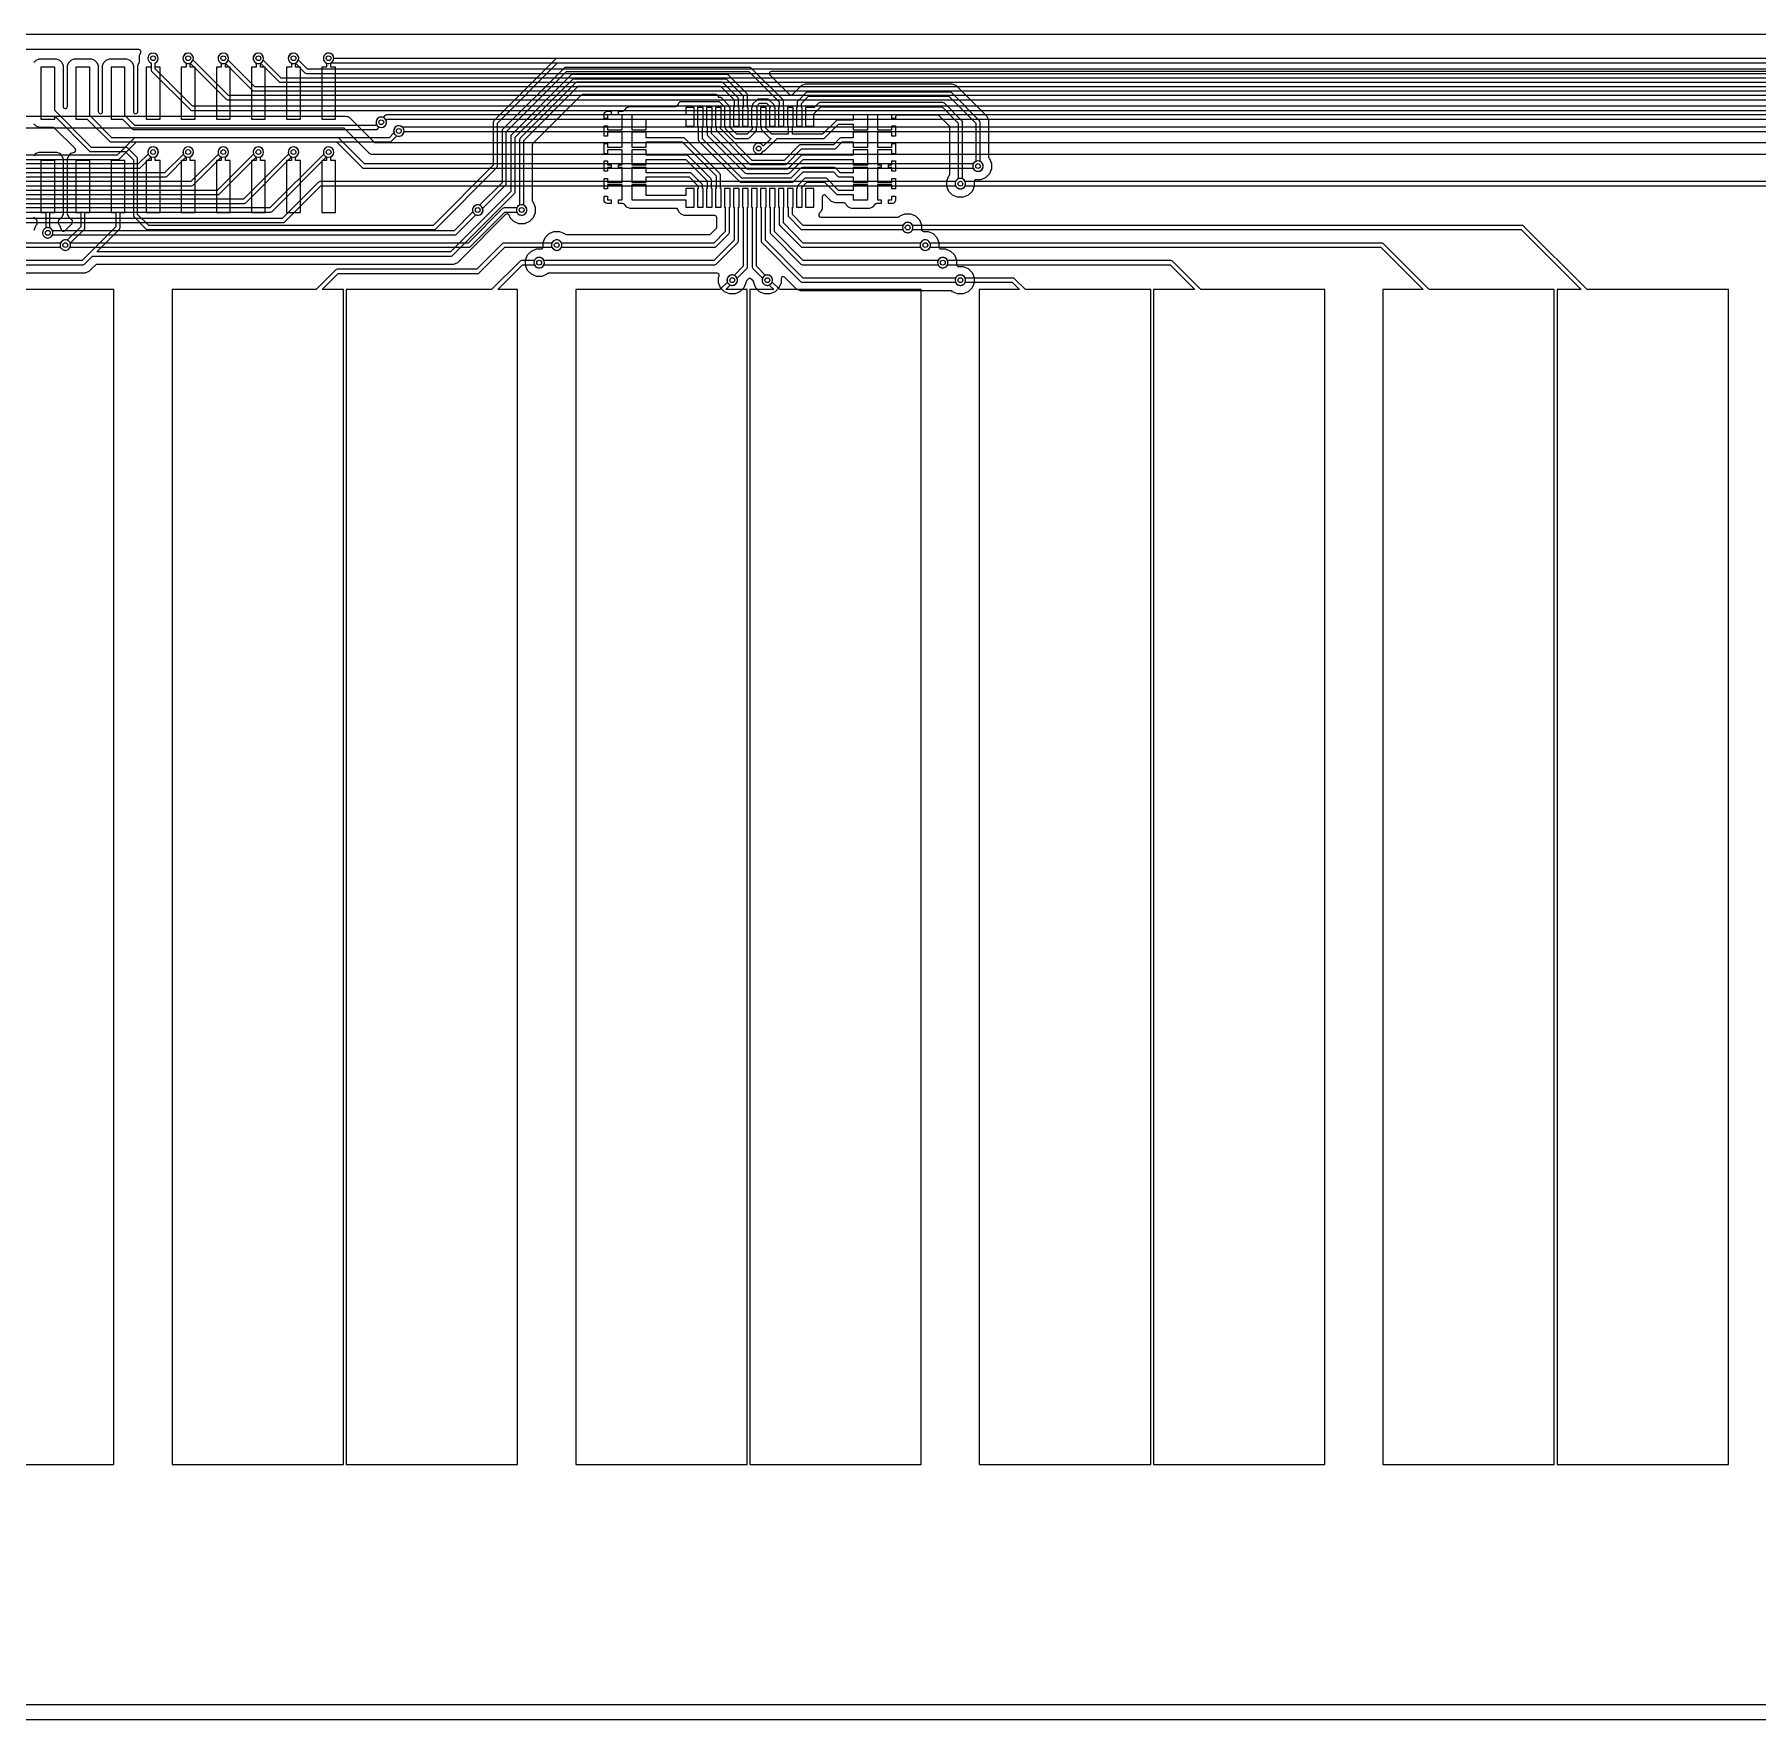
# Model space of a CAD drawing. Header units: millimetres. Extents: x -3 to 466, y -18 to 104.
# Drawn here: x 107 to 231.7, y -17.8 to 104.1 of the extents above; entities that cross this region are included whole.
import ezdxf

# ---------------------------------------------------------------- set-up
doc = ezdxf.new("R2010")
doc.units = ezdxf.units.MM

msp = doc.modelspace()

# ---------------------------------------------------------------- linework, layer by layer
at = {"layer": '16_copper'}
for points in [[(106.93, 102.12), (107.1, 102.29), (107.33, 102.38), (108.57, 102.38), (108.8, 102.29), (108.97, 102.12), (109.06, 101.89), (109.06, 98.96, 0.996066), (109.38, 98.93), (109.38, 98.95), (109.38, 101.89), (109.47, 102.12), (109.64, 102.29), (109.87, 102.38), (111.11, 102.38), (111.34, 102.29), (111.51, 102.12), (111.6, 101.89), (111.6, 98.58, 0.996066), (111.92, 98.55), (111.92, 98.57), (111.92, 101.89), (112.01, 102.12), (112.18, 102.29), (112.41, 102.38), (113.65, 102.38), (113.88, 102.29), (114.05, 102.12), (114.14, 101.89), (114.14, 98.58, 0.996057), (114.46, 98.55), (114.46, 98.57), (114.46, 101.89), (114.56, 102.12, 0.149023), (114.58, 102.21), (114.58, 102.61), (114.68, 102.84, 0.534512), (114.53, 103.05), (86.64, 103.05, 0.534512)], [(266.7, 102.39), (144.78, 102.39, 0.198912), (144.67, 102.34), (140.23, 97.9, 0.198912), (140.18, 97.79), (140.18, 94.68), (135.83, 90.32), (115.25, 90.32), (114.45, 91.12), (114.45, 95.12, 0.198912), (114.41, 95.23), (113.71, 95.93, 0.198912), (113.6, 95.97), (111.12, 95.97), (108.45, 98.65), (108.45, 101.77), (107.45, 101.77), (107.45, 98.02), (108.45, 98.02), (108.45, 98.22), (110.95, 95.71, 0.198912), (111.06, 95.67), (113.54, 95.67), (114.15, 95.06), (114.15, 91.06, 0.198912), (114.19, 90.95), (115.08, 90.06, 0.198912), (115.19, 90.02), (135.89, 90.02, 0.198912), (136, 90.06), (140.44, 94.51, 0.198912), (140.49, 94.62), (140.49, 97.73), (144.84, 102.08), (266.64, 102.08)], [(266.32, 101.47), (160.32, 101.47, 0.668179), (160.21, 101.21), (161.63, 99.8, 0.414214), (161.84, 99.8), (162.27, 100.23), (162.51, 100.47), (162.79, 100.58), (173.38, 100.58), (173.66, 100.47), (175.91, 98.22), (176.02, 97.94), (176.02, 95.31, 0.162713), (176.05, 95.22), (176.06, 95.22, 0.084383), (176.1, 95.17), (176.25, 94.81), (176.25, 94.42), (176.1, 94.06), (175.82, 93.78), (175.46, 93.63), (175.13, 93.63, 0.414214), (174.98, 93.47), (174.98, 93.15), (174.83, 92.79), (174.55, 92.51), (174.19, 92.36), (173.79, 92.36), (173.43, 92.51), (173.15, 92.79), (173, 93.15), (173, 93.54), (173.15, 93.9, 0.27235), (173.23, 94.04), (173.23, 97.41, 0.198912), (173.18, 97.52), (172.45, 98.25, 0.198912), (172.34, 98.3), (169.45, 98.3, 0.414214), (169.29, 98.15), (169.29, 98.05), (169.04, 98.05), (169.04, 98.33), (167.99, 98.33), (167.99, 97.25), (169.04, 97.25), (169.04, 97.53), (169.29, 97.53), (169.29, 97.22, 0.039275), (169.29, 97.19), (169.29, 97.19, 0.14864), (169.29, 97.09), (169.29, 96.78), (169.04, 96.78), (169.04, 97.06), (167.99, 97.06), (167.99, 95.98), (169.04, 95.98), (169.04, 96.26), (169.29, 96.26), (169.29, 95.95, 0.039249), (169.29, 95.92), (169.29, 95.92, 0.14864), (169.29, 95.82), (169.29, 95.51), (169.04, 95.51), (169.04, 95.79), (167.99, 95.79), (167.99, 94.71), (168.25, 94.71), (168.25, 94.52), (167.99, 94.52), (167.99, 93.44), (169.04, 93.44), (169.04, 93.72), (169.29, 93.72), (169.29, 93.41, 0.039275), (169.29, 93.38), (169.29, 93.38, 0.14864), (169.29, 93.28), (169.29, 92.97), (169.04, 92.97), (169.04, 93.25), (167.99, 93.25), (167.99, 92.17), (168.25, 92.17), (168.25, 91.92), (167.95, 91.92), (167.94, 91.92, 0.258293), (167.81, 91.83), (167.64, 91.65), (167.41, 91.56), (166.12, 91.56), (165.89, 91.65), (165.72, 91.82, 0.360173), (165.57, 91.95), (164.95, 91.95), (164.67, 92.06), (164.24, 92.49, 0.668179), (163.98, 92.38), (163.98, 91.53), (163.89, 91.3), (163.78, 91.19, 0.668184), (163.89, 90.93), (169.48, 90.93, 0.162713), (169.57, 90.96), (169.58, 90.97, 0.084383), (169.62, 91.01), (169.98, 91.16), (170.38, 91.16), (170.74, 91.01), (171.02, 90.73), (171.17, 90.37), (171.17, 90.04, 0.414214), (171.32, 89.89), (171.65, 89.89), (172.01, 89.74), (172.29, 89.46), (172.44, 89.1), (172.44, 88.77, 0.414214), (172.59, 88.62), (172.92, 88.62), (173.28, 88.47), (173.56, 88.19), (173.71, 87.83), (173.71, 87.5, 0.414214), (173.86, 87.35), (174.19, 87.35), (174.55, 87.2), (174.83, 86.92), (174.98, 86.56), (174.98, 86.16), (174.83, 85.8), (174.55, 85.52), (174.19, 85.37), (173.79, 85.37), (173.43, 85.52, 0.27235), (173.29, 85.6), (162.41, 85.6), (162.13, 85.71), (161.89, 85.95), (161.27, 86.57, 0.668179), (161.01, 86.47), (161.01, 86.16), (160.86, 85.8), (160.58, 85.52), (160.22, 85.37), (159.82, 85.37), (159.46, 85.52), (159.18, 85.8), (159.03, 86.16, 0.272351), (158.99, 86.31), (158.86, 86.44, 0.414218), (158.64, 86.44), (158.51, 86.31, 0.16274), (158.47, 86.23), (158.47, 86.22, 0.08439), (158.47, 86.16), (158.32, 85.8), (158.04, 85.52), (157.68, 85.37), (157.28, 85.37), (156.92, 85.52), (156.64, 85.8), (156.49, 86.16), (156.49, 86.56), (156.53, 86.66, 0.557653), (156.38, 86.87), (144.21, 86.87, 0.162713), (144.12, 86.84), (144.11, 86.83, 0.084383), (144.07, 86.79), (143.71, 86.64), (143.31, 86.64), (142.95, 86.79), (142.67, 87.07), (142.52, 87.43), (142.52, 87.83), (142.67, 88.19), (142.95, 88.47), (143.31, 88.62), (143.64, 88.62, 0.414214), (143.79, 88.77), (143.79, 89.1), (143.94, 89.46), (144.22, 89.74), (144.58, 89.89), (144.98, 89.89), (145.34, 89.74, 0.27235), (145.48, 89.66), (155.83, 89.66, 0.198912), (155.94, 89.71), (156.32, 90.09, 0.198912), (156.36, 90.19), (156.36, 90.89, 0.414214), (156.21, 91.04), (154, 91.04), (153.78, 91.13), (153.61, 91.3), (153.54, 91.47, 0.303346), (153.4, 91.56), (151.42, 91.56, 0.041657), (151.39, 91.56), (150.09, 91.56), (149.86, 91.65), (149.69, 91.83, 0.296251), (149.55, 91.92), (149.25, 91.92), (149.25, 92.17), (149.51, 92.17), (149.51, 93.25), (148.46, 93.25), (148.46, 92.97), (148.21, 92.97), (148.21, 93.28, 0.039275), (148.21, 93.31), (148.21, 93.31, 0.14864), (148.21, 93.41), (148.21, 93.72), (148.46, 93.72), (148.46, 93.44), (149.51, 93.44), (149.51, 94.52), (149.25, 94.52), (149.25, 94.71), (149.51, 94.71), (149.51, 95.79), (148.46, 95.79), (148.46, 95.51), (148.21, 95.51), (148.21, 95.82, 0.039249), (148.21, 95.85), (148.21, 95.85, 0.14864), (148.21, 95.95), (148.21, 96.26), (148.46, 96.26), (148.46, 95.98), (149.51, 95.98), (149.51, 97.06), (148.46, 97.06), (148.46, 96.78), (148.21, 96.78), (148.21, 97.09, 0.039275), (148.21, 97.12), (148.21, 97.12, 0.14864), (148.21, 97.22), (148.21, 97.53), (148.46, 97.53), (148.46, 97.25), (149.51, 97.25), (149.51, 98.33), (149.25, 98.33), (149.25, 98.58), (149.55, 98.58), (149.56, 98.58, 0.258293), (149.69, 98.67), (149.86, 98.85), (150.09, 98.94), (151.39, 98.94, 0.044824), (151.42, 98.94), (153.4, 98.94, 0.303346), (153.54, 99.03), (153.61, 99.2), (153.7, 99.29), (156.53, 99.29), (156.97, 98.85), (156.93, 98.85), (156.93, 97.5), (156.97, 97.5), (156.97, 97.38, 0.198912), (157.02, 97.28), (157.63, 96.67, 0.198912), (157.73, 96.62), (158.62, 96.62, 0.198912), (158.73, 96.67), (159.18, 97.12, 0.198912), (159.23, 97.23), (159.23, 97.5), (159.28, 97.5), (159.28, 98.85), (159.23, 98.85), (159.23, 98.94), (159.45, 99.16), (159.96, 99.16), (160.22, 98.9), (160.22, 98.85), (160.18, 98.85), (160.18, 97.5), (160.58, 97.5), (160.58, 98.85), (160.53, 98.85), (160.53, 98.96, 0.198912), (160.48, 99.07), (160.13, 99.42, 0.198912), (160.02, 99.47), (159.39, 99.47, 0.198912), (159.28, 99.42), (158.97, 99.11, 0.198912), (158.92, 99), (158.92, 98.85), (158.88, 98.85), (158.88, 97.5), (158.92, 97.5), (158.92, 97.29), (158.56, 96.93), (157.8, 96.93), (157.28, 97.45), (157.28, 97.5), (157.33, 97.5), (157.33, 98.85), (157.28, 98.85, 0.293873), (157.23, 99.01), (156.7, 99.55, 0.198912), (156.59, 99.59), (156.49, 99.59, 0.049398), (156.49, 99.62), (156.49, 99.64, 0.415302), (156.31, 99.79), (146.65, 99.79, 0.198912), (146.54, 99.75), (143.05, 96.25, 0.198912), (143, 96.14), (143, 92.14, 0.162713), (143.03, 92.05), (143.04, 92.04, 0.084383), (143.08, 92), (143.23, 91.64), (143.23, 91.24), (143.08, 90.88), (142.8, 90.6), (142.44, 90.45), (142.04, 90.45), (141.68, 90.6), (141.4, 90.88), (141.33, 91.06, 0.53451), (141.08, 91.11), (137.83, 87.85), (137.59, 87.62), (137.31, 87.5), (111.5, 87.5, 0.198912), (111.4, 87.46), (111.16, 87.22), (111.16, 87.22), (110.92, 86.98), (110.64, 86.87), (103.99, 86.87)], [(104.14, 87.48), (110.49, 87.48, 0.198912), (110.6, 87.52), (111.19, 88.11), (137.16, 88.11, 0.198912), (137.27, 88.16), (141.71, 92.6, 0.198912), (141.76, 92.71), (141.76, 96.72), (145.97, 100.94), (157.04, 100.94), (158.27, 99.7), (158.27, 98.85), (158.22, 98.85), (158.22, 97.5), (158.62, 97.5), (158.62, 98.85), (158.58, 98.85), (158.58, 99.77, 0.198912), (158.53, 99.87), (157.21, 101.2, 0.198912), (157.1, 101.24), (145.91, 101.24, 0.198912), (145.8, 101.2), (141.5, 96.89, 0.198912), (141.45, 96.79), (141.45, 92.77), (137.1, 88.42), (111.49, 88.42), (113.14, 90.06, 0.198912), (113.18, 90.17), (113.18, 91.27), (113.53, 91.27), (113.53, 95.02), (112.53, 95.02), (112.53, 91.27), (112.88, 91.27), (112.88, 90.23), (110.43, 87.78), (104.2, 87.78)], [(106.93, 95.37), (107.1, 95.54), (107.33, 95.63), (108.57, 95.63), (108.8, 95.54), (108.97, 95.37), (109.06, 95.14), (109.06, 91.15), (108.97, 90.92), (108.79, 90.75, 0.277873), (108.71, 90.62), (108.71, 90.49, 0.162713), (108.74, 90.4), (108.75, 90.39, 0.084383), (108.79, 90.35), (108.94, 89.99, 0.53451), (109.18, 89.94), (109.68, 90.44, 0.153129), (109.73, 90.52), (109.73, 90.53, 0.028887), (109.73, 90.55), (109.73, 90.62, 0.258677), (109.65, 90.75), (109.47, 90.92), (109.38, 91.15), (109.38, 95.14), (109.47, 95.37), (109.64, 95.54), (109.88, 95.63, 0.53451), (109.92, 95.88), (108.44, 97.37, 0.198912), (108.33, 97.41), (107.33, 97.41), (107.1, 97.5), (106.93, 97.67)], [(105.41, 88.75), (108.87, 88.75), (108.88, 88.73), (108.9, 88.69), (108.94, 88.65), (108.97, 88.62), (109.01, 88.58), (109.05, 88.56), (109.1, 88.54), (109.15, 88.53), (109.2, 88.52), (109.24, 88.52), (109.29, 88.53, 0.46627), (109.57, 89.04), (110.6, 90.06, 0.198912), (110.64, 90.17), (110.64, 91.27), (110.99, 91.27), (110.99, 95.02), (109.99, 95.02), (109.99, 91.27), (110.34, 91.27), (110.34, 90.23), (109.36, 89.25, 0.401417), (108.87, 89.05), (105.47, 89.05)], [(106.96, 89.99), (107.11, 90.35, 0.27235), (107.19, 90.49), (107.19, 90.62, 0.258677), (107.11, 90.75), (106.93, 90.92)], [(6.35, -16.69), (457.2, -16.69, 0.010907)]]:
    msp.add_lwpolyline(points, format="xyb", dxfattribs=at)
for points in [[(116.07, 101.77), (115.72, 101.77), (115.72, 102.07, 0.957229), (115.45, 102.77), (115.4, 102.76, 0.637026), (115.42, 102.07), (115.42, 101.77), (115.07, 101.77), (115.07, 98.02), (116.07, 98.02)], [(118.61, 101.77), (118.26, 101.77), (118.26, 102.07, 0.957229), (117.99, 102.77), (117.94, 102.76, 0.637026), (117.96, 102.07), (117.96, 101.77), (117.61, 101.77), (117.61, 98.02), (118.61, 98.02)], [(121.15, 101.77), (120.8, 101.77), (120.8, 102.07, 0.957229), (120.53, 102.77), (120.48, 102.76, 0.637026), (120.5, 102.07), (120.5, 101.77), (120.15, 101.77), (120.15, 98.02), (121.15, 98.02)], [(123.69, 101.77), (123.34, 101.77), (123.34, 102.07, 0.957229), (123.07, 102.77), (123.02, 102.76, 0.637026), (123.04, 102.07), (123.04, 101.77), (122.69, 101.77), (122.69, 98.02), (123.69, 98.02)], [(126.23, 101.77), (125.88, 101.77), (125.88, 102.07, 0.957229), (125.61, 102.77), (125.56, 102.76, 0.637026), (125.58, 102.07), (125.58, 101.77), (125.23, 101.77), (125.23, 98.02), (126.23, 98.02)], [(128.77, 101.77), (128.42, 101.77), (128.42, 102.07, 0.957229), (128.15, 102.77), (128.1, 102.76, 0.637026), (128.12, 102.07), (128.12, 101.77), (127.77, 101.77), (127.77, 98.02), (128.77, 98.02)], [(110.99, 98.27), (110.99, 101.77), (109.99, 101.77), (109.99, 98.02), (110.81, 98.02), (112.41, 96.41, 0.198912), (112.52, 96.37), (132.72, 96.37, 0.198912), (132.82, 96.41), (133.21, 96.8, 0.957233), (133.52, 97.49), (133.47, 97.51, 0.637025), (133, 97.02), (132.65, 96.67), (112.59, 96.67)], [(131.7, 97.26, 0.189183), (131.81, 97.3), (131.94, 97.44, 0.957233), (132.25, 98.13), (132.2, 98.15, 0.637025), (131.73, 97.65), (131.64, 97.56), (114.24, 97.56), (113.53, 98.27), (113.53, 101.77), (112.53, 101.77), (112.53, 98.02), (113.35, 98.02), (114.07, 97.3, 0.198912), (114.17, 97.26), (131.7, 97.26)], [(139.14, 91.07, 0.46627), (139.42, 91.58), (141.08, 93.24, 0.198912), (141.12, 93.34), (141.12, 97.09), (145.48, 101.45), (158.69, 101.45), (160.87, 99.26), (160.87, 98.85), (160.83, 98.85), (160.83, 97.5), (161.22, 97.5), (161.22, 98.85), (161.18, 98.85), (161.18, 99.33, 0.198912), (161.13, 99.43), (158.86, 101.71, 0.198912), (158.75, 101.75), (145.42, 101.75, 0.198912), (145.31, 101.71), (140.86, 97.26, 0.198912), (140.82, 97.16), (140.82, 93.41), (139.2, 91.79), (139.19, 91.8), (139.14, 91.81), (139.09, 91.82), (139.04, 91.82), (138.99, 91.81), (138.94, 91.8), (138.9, 91.78), (138.85, 91.76), (138.82, 91.72), (138.78, 91.69), (138.75, 91.65), (138.73, 91.61), (138.71, 91.56), (138.69, 91.51), (138.69, 91.46), (138.69, 91.42), (138.69, 91.37), (138.71, 91.32), (138.73, 91.27), (138.75, 91.23), (138.78, 91.19), (138.82, 91.16), (138.85, 91.12), (138.9, 91.1), (138.94, 91.08), (138.99, 91.07), (139.04, 91.06), (139.09, 91.06)], [(142.31, 91.07, 0.733182), (142.39, 91.79), (142.39, 96.46), (146.33, 100.4), (156.63, 100.4), (157.62, 99.4), (157.62, 98.85), (157.58, 98.85), (157.58, 97.5), (157.97, 97.5), (157.97, 98.85), (157.93, 98.85), (157.93, 99.47, 0.198912), (157.88, 99.57), (156.8, 100.66, 0.198912), (156.69, 100.7), (146.27, 100.7, 0.198912), (146.16, 100.66), (142.13, 96.63, 0.198912), (142.09, 96.52), (142.09, 91.79), (142.07, 91.78), (142.03, 91.76), (141.99, 91.72), (141.96, 91.69), (141.92, 91.65), (141.9, 91.61), (141.88, 91.56), (141.87, 91.51), (141.86, 91.46), (141.86, 91.42), (141.87, 91.37), (141.88, 91.32), (141.9, 91.27), (141.92, 91.23), (141.96, 91.19), (141.99, 91.16), (142.03, 91.12), (142.07, 91.1), (142.12, 91.08), (142.17, 91.07), (142.22, 91.06), (142.26, 91.06)], [(175.33, 94.24, 0.733182), (175.41, 94.96), (175.41, 97.79, 0.198912), (175.37, 97.9), (173.34, 99.93, 0.198912), (173.23, 99.97), (162.94, 99.97, 0.198912), (162.83, 99.93), (162.22, 99.31, 0.198912), (162.17, 99.21), (162.17, 98.85), (162.12, 98.85), (162.12, 97.5), (162.53, 97.5), (162.53, 98.85), (162.48, 98.85), (162.48, 99.14), (163, 99.67), (173.16, 99.67), (175.11, 97.73), (175.11, 94.96), (175.09, 94.95), (175.05, 94.93), (175.01, 94.9), (174.98, 94.86), (174.94, 94.83), (174.92, 94.78), (174.9, 94.74), (174.89, 94.69), (174.88, 94.64), (174.88, 94.59), (174.89, 94.54), (174.9, 94.49), (174.92, 94.45), (174.94, 94.4), (174.98, 94.37), (175.01, 94.33), (175.05, 94.3), (175.09, 94.28), (175.14, 94.26), (175.19, 94.24), (175.24, 94.24), (175.28, 94.24)], [(167.29, 94.52), (166.24, 94.52), (166.24, 94.13), (165.3, 94.13), (164.97, 94.47, 0.198912), (164.86, 94.51), (162.56, 94.51, 0.198912), (162.45, 94.47), (161.73, 93.75), (158.18, 93.75), (155.33, 96.6), (155.33, 97.5), (155.38, 97.5), (155.38, 98.85), (154.97, 98.85), (154.97, 97.5), (155.02, 97.5), (155.02, 96.54, 0.198912), (155.07, 96.43), (158.01, 93.49, 0.198912), (158.12, 93.45), (161.8, 93.45, 0.198912), (161.91, 93.49), (162.62, 94.21), (164.8, 94.21), (165.13, 93.87, 0.198912), (165.24, 93.83), (166.24, 93.83), (166.24, 93.44), (167.29, 93.44)], [(161.55, 94.08, 0.189183), (161.65, 94.13), (162.62, 95.1), (166.24, 95.1), (166.24, 94.71), (167.29, 94.71), (167.29, 95.79), (166.24, 95.79), (166.24, 95.4), (162.56, 95.4, 0.198912), (162.45, 95.36), (161.48, 94.39), (158.56, 94.39), (155.98, 96.97), (155.98, 97.5), (156.03, 97.5), (156.03, 98.85), (155.62, 98.85), (155.62, 97.5), (155.67, 97.5), (155.67, 96.91, 0.198912), (155.72, 96.8), (158.39, 94.13, 0.198912), (158.5, 94.08), (161.54, 94.08)], [(161.3, 94.72, 0.189183), (161.4, 94.76), (162.5, 95.86), (164.86, 95.86, 0.198912), (164.97, 95.9), (165.43, 96.37), (166.24, 96.37), (166.24, 95.98), (167.29, 95.98), (167.29, 97.06), (166.24, 97.06), (166.24, 96.67), (165.37, 96.67, 0.198912), (165.26, 96.63), (164.8, 96.16), (162.43, 96.16, 0.198912), (162.33, 96.12), (161.23, 95.02), (158.93, 95.02), (156.63, 97.33), (156.63, 97.5), (156.68, 97.5), (156.68, 98.85), (156.28, 98.85), (156.28, 97.5), (156.32, 97.5), (156.32, 97.26, 0.198912), (156.37, 97.16), (158.76, 94.76, 0.198912), (158.87, 94.72), (161.29, 94.72)], [(164.09, 96.62, 0.189183), (164.19, 96.67), (165.16, 97.64), (166.24, 97.64), (166.24, 97.25), (167.29, 97.25), (167.29, 98.33), (166.24, 98.33), (166.24, 97.94), (165.1, 97.94, 0.198912), (164.99, 97.9), (164.02, 96.93), (161.83, 96.93), (161.83, 97.5), (161.88, 97.5), (161.88, 98.85), (161.47, 98.85), (161.47, 97.5), (161.52, 97.5), (161.52, 96.93), (160.34, 96.93), (159.88, 97.39), (159.88, 97.5), (159.93, 97.5), (159.93, 98.85), (159.53, 98.85), (159.53, 97.5), (159.57, 97.5), (159.57, 97.32, 0.198912), (159.62, 97.22), (160.17, 96.67, 0.221254), (160.29, 96.62), (159.72, 96.06), (159.7, 96.1, 1), (159.07, 95.67), (159.1, 95.64, 0.493145), (159.7, 95.67), (159.72, 95.72, 0.262196), (159.87, 95.78), (160.72, 96.62), (164.08, 96.62)], [(174.06, 92.97, 0.733182), (174.14, 93.69), (174.14, 97.79, 0.198912), (174.1, 97.9), (172.83, 99.17, 0.198912), (172.72, 99.21), (163.83, 99.21, 0.198912), (163.72, 99.17), (163.38, 98.82), (163.38, 98.85), (162.78, 98.85), (162.78, 97.5), (163.38, 97.5), (163.38, 98.39), (163.89, 98.91), (172.66, 98.91), (173.84, 97.73), (173.84, 93.69), (173.82, 93.68), (173.78, 93.66), (173.74, 93.63), (173.71, 93.59), (173.67, 93.56), (173.65, 93.51), (173.63, 93.47), (173.62, 93.42), (173.61, 93.37), (173.61, 93.32), (173.62, 93.27), (173.63, 93.22), (173.65, 93.18), (173.67, 93.13), (173.71, 93.1), (173.74, 93.06), (173.78, 93.03), (173.82, 93.01), (173.87, 92.99), (173.92, 92.97), (173.97, 92.97), (174.01, 92.97)], [(156.68, 93), (156.63, 93), (156.63, 93.97, 0.198912), (156.58, 94.08), (154.03, 96.63, 0.198912), (153.92, 96.67), (151.26, 96.67), (151.26, 97.06), (150.21, 97.06), (150.21, 95.98), (151.26, 95.98), (151.26, 96.37), (153.86, 96.37), (156.32, 93.91), (156.32, 93), (156.28, 93), (156.28, 91.65), (156.68, 91.65)], [(108.02, 89.42, 0.733182), (108.1, 90.14), (108.1, 91.27), (108.45, 91.27), (108.45, 95.02), (107.45, 95.02), (107.45, 91.27), (107.8, 91.27), (107.8, 90.14), (107.78, 90.13), (107.74, 90.1), (107.7, 90.07), (107.67, 90.04), (107.63, 90), (107.61, 89.96), (107.59, 89.91), (107.58, 89.86), (107.57, 89.81), (107.57, 89.76), (107.58, 89.72), (107.59, 89.67), (107.61, 89.62), (107.63, 89.58), (107.67, 89.54), (107.7, 89.5), (107.74, 89.47), (107.78, 89.45), (107.83, 89.43), (107.88, 89.42), (107.93, 89.41), (107.97, 89.41)], [(116.07, 95.02), (115.72, 95.02), (115.72, 95.28, 0.957229), (115.45, 95.99), (115.4, 95.97, 0.637026), (115.42, 95.28), (115.42, 95.02), (115.07, 95.02), (115.07, 91.27), (116.07, 91.27)], [(118.61, 95.02), (118.26, 95.02), (118.26, 95.28, 0.957229), (117.99, 95.99), (117.94, 95.97, 0.637026), (117.96, 95.28), (117.96, 95.02), (117.61, 95.02), (117.61, 91.27), (118.61, 91.27)], [(121.15, 95.02), (120.8, 95.02), (120.8, 95.28, 0.957229), (120.53, 95.99), (120.48, 95.97, 0.637026), (120.5, 95.28), (120.5, 95.02), (120.15, 95.02), (120.15, 91.27), (121.15, 91.27)], [(123.69, 95.02), (123.34, 95.02), (123.34, 95.28, 0.957229), (123.07, 95.99), (123.02, 95.97, 0.637026), (123.04, 95.28), (123.04, 95.02), (122.69, 95.02), (122.69, 91.27), (123.69, 91.27)], [(126.23, 95.02), (125.88, 95.02), (125.88, 95.28, 0.957229), (125.61, 95.99), (125.56, 95.97, 0.637026), (125.58, 95.28), (125.58, 95.02), (125.23, 95.02), (125.23, 91.27), (126.23, 91.27)], [(128.77, 95.02), (128.42, 95.02), (128.42, 95.28, 0.957229), (128.15, 95.99), (128.1, 95.97, 0.637026), (128.12, 95.28), (128.12, 95.02), (127.77, 95.02), (127.77, 91.27), (128.77, 91.27)], [(148.21, 94.24), (148.21, 94.55, 0.039275), (148.21, 94.58), (148.21, 94.58, 0.14864), (148.21, 94.68), (148.21, 94.99), (148.46, 94.99), (148.46, 94.71), (148.72, 94.71), (148.72, 94.52), (148.46, 94.52), (148.46, 94.24)], [(156.03, 93), (155.98, 93), (155.98, 93.6, 0.198912), (155.93, 93.71), (154.29, 95.36, 0.198912), (154.18, 95.4), (151.26, 95.4), (151.26, 95.79), (150.21, 95.79), (150.21, 94.71), (151.26, 94.71), (151.26, 95.1), (154.11, 95.1), (155.67, 93.54), (155.67, 93), (155.62, 93), (155.62, 91.65), (156.03, 91.65)], [(169.04, 94.24), (169.04, 94.52), (168.78, 94.52), (168.78, 94.71), (169.04, 94.71), (169.04, 94.99), (169.29, 94.99), (169.29, 94.68, 0.039275), (169.29, 94.65), (169.29, 94.65, 0.14864), (169.29, 94.55), (169.29, 94.24)], [(155.38, 93), (155.33, 93), (155.33, 93.24, 0.198912), (155.28, 93.34), (154.54, 94.09, 0.198912), (154.43, 94.13), (151.26, 94.13), (151.26, 94.52), (150.21, 94.52), (150.21, 93.44), (151.26, 93.44), (151.26, 93.83), (154.37, 93.83), (155.02, 93.17), (155.02, 93), (154.97, 93), (154.97, 91.65), (155.38, 91.65)], [(164.99, 92.6, 0.198912), (165.1, 92.56), (166.24, 92.56), (166.24, 92.17), (167.29, 92.17), (167.29, 93.25), (166.24, 93.25), (166.24, 92.86), (165.16, 92.86), (164.32, 93.71, 0.198912), (164.21, 93.75), (162.81, 93.75, 0.198912), (162.71, 93.71), (162.22, 93.22, 0.198912), (162.17, 93.11), (162.17, 93), (162.12, 93), (162.12, 91.65), (162.53, 91.65), (162.53, 93), (162.48, 93), (162.48, 93.05), (162.88, 93.45), (164.15, 93.45)], [(143.58, 87.26, 0.244665), (143.86, 87.48), (156.21, 87.48, 0.198912), (156.32, 87.52), (157.88, 89.09, 0.198912), (157.93, 89.2), (157.93, 91.65), (157.97, 91.65), (157.97, 93), (157.58, 93), (157.58, 91.65), (157.62, 91.65), (157.62, 89.26), (156.15, 87.78), (143.86, 87.78), (143.85, 87.8), (143.83, 87.84), (143.79, 87.88), (143.76, 87.91), (143.72, 87.95), (143.68, 87.97), (143.63, 87.99), (143.58, 88), (143.53, 88.01), (143.49, 88.01), (143.44, 88), (143.39, 87.99), (143.34, 87.97), (143.3, 87.95), (143.26, 87.91), (143.23, 87.88), (143.19, 87.84), (143.17, 87.8), (143.15, 87.75), (143.14, 87.7), (143.13, 87.65), (143.13, 87.61), (143.14, 87.56), (143.15, 87.51), (143.17, 87.46), (143.19, 87.42), (143.23, 87.38), (143.26, 87.35), (143.3, 87.31), (143.34, 87.29), (143.39, 87.27), (143.44, 87.26), (143.49, 87.25), (143.53, 87.25)], [(144.85, 88.53, 0.244665), (145.13, 88.75), (156.21, 88.75, 0.198912), (156.32, 88.79), (157.23, 89.71, 0.198912), (157.28, 89.81), (157.28, 91.65), (157.33, 91.65), (157.33, 93), (156.93, 93), (156.93, 91.65), (156.97, 91.65), (156.97, 89.88), (156.15, 89.05), (145.13, 89.05), (145.12, 89.07), (145.1, 89.11), (145.06, 89.15), (145.03, 89.18), (144.99, 89.22), (144.95, 89.24), (144.9, 89.26), (144.85, 89.27), (144.8, 89.28), (144.76, 89.28), (144.71, 89.27), (144.66, 89.26), (144.61, 89.24), (144.57, 89.22), (144.53, 89.18), (144.5, 89.15), (144.46, 89.11), (144.44, 89.07), (144.42, 89.02), (144.41, 88.97), (144.4, 88.92), (144.4, 88.88), (144.41, 88.83), (144.42, 88.78), (144.44, 88.73), (144.46, 88.69), (144.5, 88.65), (144.53, 88.62), (144.57, 88.58), (144.61, 88.56), (144.66, 88.54), (144.71, 88.53), (144.76, 88.52), (144.8, 88.52)], [(157.55, 85.99, 0.46627), (157.83, 86.5), (158.53, 87.2, 0.198912), (158.58, 87.31), (158.58, 91.65), (158.62, 91.65), (158.62, 93), (158.22, 93), (158.22, 91.65), (158.27, 91.65), (158.27, 87.37), (157.62, 86.71), (157.6, 86.72), (157.55, 86.73), (157.5, 86.74), (157.46, 86.74), (157.41, 86.73), (157.36, 86.72), (157.31, 86.7), (157.27, 86.68), (157.23, 86.64), (157.2, 86.61), (157.16, 86.57), (157.14, 86.53), (157.12, 86.48), (157.11, 86.43), (157.1, 86.38), (157.1, 86.34), (157.11, 86.29), (157.12, 86.24), (157.14, 86.19), (157.16, 86.15), (157.2, 86.11), (157.23, 86.08), (157.27, 86.04), (157.31, 86.02), (157.36, 86), (157.41, 85.99), (157.46, 85.98), (157.5, 85.98)], [(160.09, 85.99, 1), (159.95, 86.73), (159.9, 86.72), (159.88, 86.71), (159.23, 87.37), (159.23, 91.65), (159.28, 91.65), (159.28, 93), (158.88, 93), (158.88, 91.65), (158.92, 91.65), (158.92, 87.31, 0.198912), (158.97, 87.2), (159.67, 86.5), (159.66, 86.48), (159.65, 86.43), (159.64, 86.38), (159.64, 86.34), (159.65, 86.29), (159.66, 86.24), (159.68, 86.19), (159.7, 86.15), (159.74, 86.11), (159.77, 86.08), (159.81, 86.04), (159.85, 86.02), (159.9, 86), (159.95, 85.99), (160, 85.98), (160.04, 85.98)], [(174.06, 85.99, 1), (173.92, 86.73), (173.87, 86.72, 0.210244), (173.64, 86.51), (162.62, 86.51), (159.88, 89.26), (159.88, 91.65), (159.93, 91.65), (159.93, 93), (159.53, 93), (159.53, 91.65), (159.57, 91.65), (159.57, 89.2, 0.198912), (159.62, 89.09), (162.45, 86.25, 0.198912), (162.56, 86.21), (173.64, 86.21), (173.65, 86.19), (173.67, 86.15), (173.71, 86.11), (173.74, 86.08), (173.78, 86.04), (173.82, 86.02), (173.87, 86), (173.92, 85.99), (173.97, 85.98), (174.01, 85.98)], [(172.79, 87.26, 1), (172.65, 88), (172.6, 87.99, 0.210244), (172.37, 87.78), (162.62, 87.78), (160.53, 89.88), (160.53, 91.65), (160.58, 91.65), (160.58, 93), (160.18, 93), (160.18, 91.65), (160.22, 91.65), (160.22, 89.81, 0.198912), (160.27, 89.71), (162.45, 87.52, 0.198912), (162.56, 87.48), (172.37, 87.48), (172.38, 87.46), (172.4, 87.42), (172.44, 87.38), (172.47, 87.35), (172.51, 87.31), (172.55, 87.29), (172.6, 87.27), (172.65, 87.26), (172.7, 87.25), (172.74, 87.25)], [(171.52, 88.53, 1), (171.38, 89.27), (171.33, 89.26, 0.210244), (171.1, 89.05), (162.62, 89.05), (161.18, 90.5), (161.18, 91.65), (161.22, 91.65), (161.22, 93), (160.83, 93), (160.83, 91.65), (160.87, 91.65), (160.87, 90.44, 0.198912), (160.92, 90.33), (162.45, 88.79, 0.198912), (162.56, 88.75), (171.1, 88.75), (171.11, 88.73), (171.13, 88.69), (171.17, 88.65), (171.2, 88.62), (171.24, 88.58), (171.28, 88.56), (171.33, 88.54), (171.38, 88.53), (171.43, 88.52), (171.47, 88.52)], [(170.25, 89.8, 1), (170.11, 90.54), (170.06, 90.53, 0.210244), (169.83, 90.32), (162.62, 90.32), (161.83, 91.12), (161.83, 91.65), (161.88, 91.65), (161.88, 93), (161.47, 93), (161.47, 91.65), (161.52, 91.65), (161.52, 91.06, 0.198912), (161.57, 90.95), (162.45, 90.06, 0.198912), (162.56, 90.02), (169.83, 90.02), (169.84, 90), (169.86, 89.96), (169.9, 89.92), (169.93, 89.89), (169.97, 89.85), (170.01, 89.83), (170.06, 89.81), (170.11, 89.8), (170.16, 89.79), (170.2, 89.79)]]:
    msp.add_lwpolyline(points, format="xyb", close=True, dxfattribs=at)
for points in [[(148.21, 98.05), (148.21, 98.36), (148.22, 98.43), (148.26, 98.49), (148.3, 98.53), (148.36, 98.57), (148.43, 98.58), (148.72, 98.58), (148.72, 98.33), (148.46, 98.33), (148.46, 98.05)], [(151.26, 98.02), (154.12, 98.02), (154.12, 97.5), (154.72, 97.5), (154.72, 98.85), (154.12, 98.85), (154.12, 98.33), (151.26, 98.33), (151.26, 98.33), (150.21, 98.33), (150.21, 97.25), (151.26, 97.25)], [(148.43, 91.92), (148.36, 91.93), (148.3, 91.97), (148.26, 92.01), (148.22, 92.07), (148.21, 92.14), (148.21, 92.45), (148.46, 92.45), (148.46, 92.17), (148.72, 92.17), (148.72, 91.92)], [(154.72, 93), (154.12, 93), (154.12, 92.48), (151.26, 92.48), (151.26, 93.25), (150.21, 93.25), (150.21, 92.17), (151.26, 92.17), (151.26, 92.17), (154.12, 92.17), (154.12, 91.65), (154.72, 91.65)], [(163.38, 93), (162.78, 93), (162.78, 91.65), (163.38, 91.65)], [(168.78, 91.92), (168.78, 92.17), (169.04, 92.17), (169.04, 92.45), (169.29, 92.45), (169.29, 92.14), (169.28, 92.07), (169.24, 92.01), (169.2, 91.97), (169.14, 91.93), (169.07, 91.92)]]:
    msp.add_lwpolyline(points, close=True, dxfattribs=at)
at = {"layer": '1_copper'}
for points in [[(129.83, 98.08, 0.198912), (129.54, 98.2), (99.06, 98.2, 0.198912), (98.77, 98.08), (97.62, 96.93), (91.61, 96.93), (85.89, 102.65, 1), (85.31, 102.07), (91.15, 96.23, 0.198912), (91.44, 96.11), (97.79, 96.11, 0.198912), (98.08, 96.23), (99.23, 97.38), (129.37, 97.38), (131.16, 95.6, 0.198912), (131.44, 95.48), (274.96, 95.48, 1), (274.96, 96.29), (131.61, 96.29)], [(114.29, 96.67, 0.189183), (114.19, 96.63), (112.97, 95.4), (73.81, 95.4), (72.44, 96.76, 0.957233), (71.75, 97.07), (71.73, 97.02, 0.637025), (72.23, 96.55), (73.64, 95.14, 0.198912), (73.74, 95.1), (113.03, 95.1, 0.198912), (113.14, 95.14), (114.36, 96.37), (128.84, 96.37), (130.7, 94.51, 0.198912), (130.81, 94.46), (174.91, 94.46, 0.957229), (175.62, 94.74), (175.6, 94.78, 0.637026), (174.91, 94.77), (130.87, 94.77), (129.01, 96.63, 0.198912), (128.91, 96.67), (114.3, 96.67)], [(132.46, 98.32, 0.189183), (132.35, 98.28), (132.22, 98.14, 0.957233), (131.91, 97.45), (131.96, 97.43, 0.637025), (132.43, 97.93), (132.52, 98.02), (290.04, 98.02), (290.04, 97.54, 0.94637), (290.57, 97), (290.61, 97.03, 0.621277), (290.35, 97.66), (290.35, 98.02), (392.62, 98.02), (392.97, 97.67, 0.957233), (393.66, 97.37), (393.68, 97.41, 0.637025), (393.18, 97.89), (392.79, 98.28, 0.198912), (392.68, 98.32), (132.46, 98.32)], [(124.08, 91.29, 0.189183), (124.19, 91.33), (128.13, 95.28, 0.957233), (128.44, 95.97), (128.39, 95.99, 0.637025), (127.92, 95.49), (124.02, 91.59), (30.54, 91.59), (25.75, 96.38, 0.957233), (25.06, 96.69), (25.04, 96.64, 0.637025), (25.54, 96.17), (30.37, 91.33, 0.198912), (30.48, 91.29), (124.08, 91.29)], [(28.29, 96.38, 0.957233), (27.6, 96.69), (27.58, 96.64, 0.637025), (28.08, 96.17), (32.28, 91.97, 0.198912), (32.38, 91.92), (122.17, 91.92, 0.198912), (122.28, 91.97), (125.59, 95.28, 0.957233), (125.9, 95.97), (125.85, 95.99, 0.637025), (125.38, 95.49), (122.11, 92.23), (32.45, 92.23)], [(120.27, 92.56, 0.189183), (120.38, 92.6), (123.05, 95.28, 0.957233), (123.36, 95.97), (123.31, 95.99, 0.637025), (122.84, 95.49), (120.21, 92.86), (34.35, 92.86), (30.83, 96.38, 0.957233), (30.14, 96.69), (30.12, 96.64, 0.637025), (30.62, 96.17), (34.18, 92.6, 0.198912), (34.29, 92.56), (120.27, 92.56)], [(118.37, 93.19, 0.189183), (118.47, 93.24), (120.51, 95.28, 0.957233), (120.82, 95.97), (120.77, 95.99, 0.637025), (120.3, 95.49), (118.3, 93.5), (36.26, 93.5), (33.37, 96.38, 0.957233), (32.68, 96.69), (32.66, 96.64, 0.637025), (33.16, 96.17), (36.09, 93.24, 0.198912), (36.2, 93.19), (118.36, 93.19)], [(35.91, 96.38, 0.957233), (35.22, 96.69), (35.2, 96.64, 0.637025), (35.7, 96.17), (37.99, 93.87, 0.198912), (38.1, 93.83), (116.46, 93.83, 0.198912), (116.57, 93.87), (117.97, 95.28, 0.957233), (118.28, 95.97), (118.23, 95.99, 0.637025), (117.76, 95.49), (116.4, 94.13), (38.16, 94.13)], [(114.56, 94.46, 0.189183), (114.66, 94.51), (115.43, 95.28, 0.957233), (115.74, 95.97), (115.69, 95.99, 0.637025), (115.22, 95.49), (114.49, 94.77), (40.07, 94.77), (38.45, 96.38, 0.957233), (37.76, 96.69), (37.74, 96.64, 0.637025), (38.24, 96.17), (39.9, 94.51, 0.198912), (40.01, 94.46), (114.55, 94.46)], [(108.02, 89.42, 0.244665), (108.3, 89.64), (137.41, 89.64, 0.198912), (137.52, 89.68), (138.93, 91.09, 0.957233), (139.23, 91.78), (139.19, 91.8, 0.637025), (138.71, 91.3), (137.35, 89.94), (108.3, 89.94), (108.29, 89.96), (108.27, 90), (108.23, 90.04), (108.2, 90.07), (108.16, 90.1), (108.12, 90.13), (108.07, 90.15), (108.02, 90.16), (107.97, 90.17), (107.93, 90.17), (107.88, 90.16), (107.83, 90.15), (107.78, 90.13), (107.74, 90.1), (107.7, 90.07), (107.67, 90.04), (107.63, 90), (107.61, 89.96), (107.59, 89.91), (107.58, 89.86), (107.57, 89.81), (107.57, 89.76), (107.58, 89.72), (107.59, 89.67), (107.61, 89.62), (107.63, 89.58), (107.67, 89.54), (107.7, 89.5), (107.74, 89.47), (107.78, 89.45), (107.83, 89.43), (107.88, 89.42), (107.93, 89.41), (107.97, 89.41)], [(109.29, 88.53, 0.244665), (109.57, 88.75), (138.43, 88.75, 0.198912), (138.54, 88.79), (141.03, 91.29), (141.89, 91.29, 0.957229), (142.6, 91.56), (142.58, 91.61, 0.637026), (141.89, 91.59), (140.97, 91.59, 0.198912), (140.86, 91.55), (138.37, 89.05), (109.57, 89.05), (109.56, 89.07), (109.54, 89.11), (109.5, 89.15), (109.47, 89.18), (109.43, 89.22), (109.39, 89.24), (109.34, 89.26), (109.29, 89.27), (109.24, 89.28), (109.2, 89.28), (109.15, 89.27), (109.1, 89.26), (109.05, 89.24), (109.01, 89.22), (108.97, 89.18), (108.94, 89.15), (108.9, 89.11), (108.88, 89.07), (108.86, 89.02), (108.85, 88.97), (108.84, 88.92), (108.84, 88.88), (108.85, 88.83), (108.86, 88.78), (108.88, 88.73), (108.9, 88.69), (108.94, 88.65), (108.97, 88.62), (109.01, 88.58), (109.05, 88.56), (109.1, 88.54), (109.15, 88.53), (109.2, 88.52), (109.24, 88.52)], [(229.57, 85.68), (219.34, 85.68), (214.74, 90.28, 0.198912), (214.63, 90.32), (170.53, 90.32, 0.957229), (169.82, 90.05), (169.84, 90, 0.637026), (170.53, 90.02), (214.57, 90.02), (218.9, 85.68), (217.17, 85.68), (217.17, 0.68), (229.57, 0.68)], [(101.7, 87.74, 0.189183), (101.6, 87.78), (91.5, 87.78), (90.28, 89.01, 0.198912), (90.17, 89.05), (84.17, 89.05, 0.957229), (83.46, 88.78), (83.48, 88.73, 0.637026), (84.17, 88.75), (90.11, 88.75), (91.33, 87.52, 0.198912), (91.44, 87.48), (101.54, 87.48), (103.33, 85.68), (100.33, 85.68), (100.33, 0.68), (112.73, 0.68), (112.73, 85.68), (103.77, 85.68), (101.71, 87.74)], [(129.34, 85.68), (127.81, 85.68), (128.97, 86.84), (139.06, 86.84, 0.198912), (139.17, 86.89), (141.03, 88.75), (144.43, 88.75, 0.957229), (145.14, 89.02), (145.12, 89.07, 0.637026), (144.43, 89.05), (140.97, 89.05, 0.198912), (140.86, 89.01), (139, 87.15), (128.91, 87.15, 0.198912), (128.8, 87.1), (127.37, 85.68), (116.94, 85.68), (116.94, 0.68), (129.34, 0.68)], [(216.97, 85.68), (207.91, 85.68), (204.58, 89.01, 0.198912), (204.47, 89.05), (171.8, 89.05, 0.957229), (171.09, 88.78), (171.11, 88.73, 0.637026), (171.8, 88.75), (204.41, 88.75), (207.47, 85.68), (204.57, 85.68), (204.57, 0.68), (216.97, 0.68)], [(141.94, 85.68), (140.51, 85.68), (142.3, 87.48), (143.16, 87.48, 0.957229), (143.87, 87.75), (143.85, 87.8, 0.637026), (143.16, 87.78), (142.24, 87.78, 0.198912), (142.13, 87.74), (140.07, 85.68), (129.54, 85.68), (129.54, 0.68), (141.94, 0.68)], [(200.36, 85.68), (191.4, 85.68), (189.34, 87.74, 0.198912), (189.23, 87.78), (173.07, 87.78, 0.957229), (172.36, 87.51), (172.38, 87.46, 0.637026), (173.07, 87.48), (189.17, 87.48), (190.96, 85.68), (187.96, 85.68), (187.96, 0.68), (200.36, 0.68)], [(158.55, 85.68), (157.02, 85.68), (157.34, 86.01, 0.957233), (157.65, 86.7), (157.6, 86.72, 0.637025), (157.13, 86.22), (156.58, 85.68), (146.15, 85.68), (146.15, 0.68), (158.55, 0.68)], [(171.15, 85.68), (160.92, 85.68), (160.37, 86.22, 0.957233), (159.68, 86.53), (159.66, 86.48, 0.637025), (160.16, 86.01), (160.48, 85.68), (158.75, 85.68), (158.75, 0.68), (171.15, 0.68)], [(187.76, 85.68), (178.7, 85.68), (177.91, 86.47, 0.198912), (177.8, 86.51), (174.34, 86.51, 0.957229), (173.63, 86.24), (173.65, 86.19, 0.637026), (174.34, 86.21), (177.74, 86.21), (178.26, 85.68), (175.36, 85.68), (175.36, 0.68), (187.76, 0.68)]]:
    msp.add_lwpolyline(points, format="xyb", close=True, dxfattribs=at)
for points in [[(425.32, 98.96), (118.43, 98.96), (115.72, 101.66), (115.72, 102.07, 0.957229), (115.45, 102.77), (115.4, 102.76, 0.637026), (115.42, 102.07), (115.42, 101.6, 0.198912), (115.46, 101.49), (118.26, 98.7, 0.198912), (118.36, 98.65), (425.26, 98.65)], [(427.1, 99.72), (121.02, 99.72), (118.46, 102.28, 0.957233), (117.77, 102.58), (117.75, 102.54, 0.637025), (118.25, 102.06), (120.85, 99.46, 0.198912), (120.96, 99.42), (427.04, 99.42)], [(429.01, 100.36), (122.93, 100.36), (121, 102.28, 0.957233), (120.31, 102.58), (120.29, 102.54, 0.637025), (120.79, 102.06), (122.75, 100.1, 0.198912), (122.86, 100.05), (428.94, 100.05)], [(430.91, 100.99), (124.83, 100.99), (123.54, 102.28, 0.957233), (122.85, 102.58), (122.83, 102.54, 0.637025), (123.33, 102.06), (124.66, 100.73, 0.198912), (124.77, 100.69), (430.85, 100.69)], [(432.82, 101.63), (126.74, 101.63), (126.08, 102.28, 0.957233), (125.39, 102.58), (125.37, 102.54, 0.637025), (125.87, 102.06), (126.56, 101.37, 0.198912), (126.67, 101.32), (432.75, 101.32)], [(434.59, 102.39), (128.65, 102.39, 0.940866), (127.9, 102.49), (127.89, 102.44, 0.534509), (128.39, 102.06), (128.44, 102.08, 0.020308), (128.45, 102.08), (434.53, 102.08)], [(288.83, 97.43), (133.61, 97.43, 0.94637), (133.07, 96.91), (133.1, 96.87, 0.621277), (133.73, 97.13), (288.83, 97.13, 0.401417)], [(305.09, 93.5), (174.34, 93.5, 0.652422), (173.64, 93.5), (127.64, 93.5, 0.198912), (127.53, 93.45), (124.9, 90.83), (75.28, 90.83)], [(75.28, 90.53), (124.97, 90.53, 0.198912), (125.08, 90.57), (127.7, 93.19), (173.64, 93.19, 0.652422), (174.34, 93.19), (305.09, 93.19, 0.652422)]]:
    msp.add_lwpolyline(points, format="xyb", dxfattribs=at)
at = {"layer": 'drills_via_1_16'}
for centre in [(115.57, 102.42), (118.11, 102.42), (120.65, 102.42), (123.19, 102.42), (125.73, 102.42), (128.27, 102.42), (132.08, 97.79), (133.35, 97.16), (159.39, 95.89), (115.57, 95.63), (118.11, 95.63), (120.65, 95.63), (123.19, 95.63), (125.73, 95.63), (128.27, 95.63), (175.26, 94.62), (173.99, 93.34), (139.06, 91.44), (142.24, 91.44), (107.95, 89.79), (170.18, 90.17), (109.22, 88.9), (144.78, 88.9), (171.45, 88.9), (143.51, 87.63), (172.72, 87.63), (157.48, 86.36), (160.02, 86.36), (173.99, 86.36)]:
    msp.add_circle(centre, 0.175, dxfattribs=at)
at = {"layer": 'outline'}
for points in [[(457.2, 104.14), (6.35, 104.14)], [(6.35, -17.78), (457.2, -17.78)]]:
    msp.add_lwpolyline(points, dxfattribs=at)

doc.saveas('drawing.dxf')
